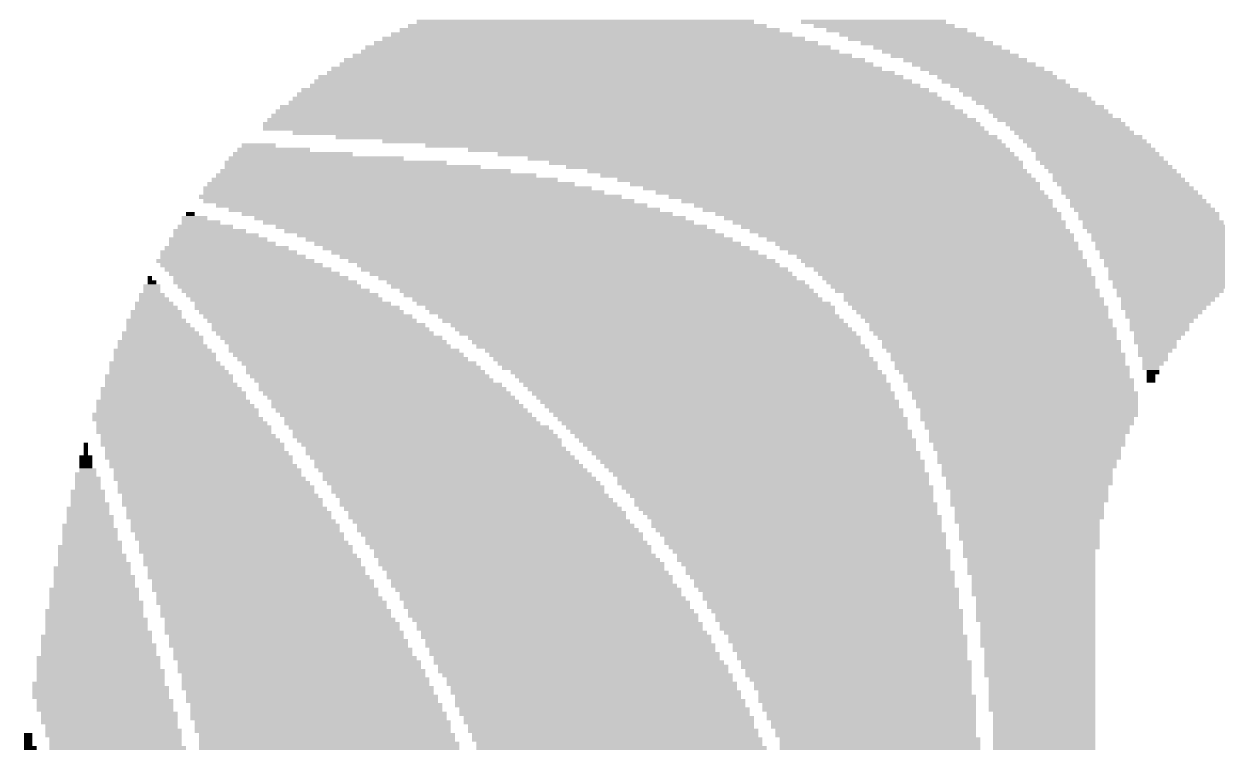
# Model space of a CAD drawing. Extents: x 0 to 158, y 0 to 111.
# Drawn here: x 114.22 to 121.21, y 20.97 to 25.22 of the extents above; entities that cross this region are included whole.
import ezdxf

# ---------------------------------------------------------------- set-up
doc = ezdxf.new("R2010")
doc.units = 0
doc.layers.add('21', color=53, linetype='CONTINUOUS')

# ---------------------------------------------------------------- blocks, each defined once
blk = doc.blocks.new('RECT')
blk.add_solid([(-0.5, -0.5), (0.5, -0.5), (-0.5, 0.5), (0.5, 0.5)])

msp = doc.modelspace()

# ---------------------------------------------------------------- block references
at = {"layer": '21', "yscale": 0.025}
for p, xscale in [((117.51, 25.23), 1.975), ((119.1975, 25.23), 0.85), ((117.5475, 25.155), 2.35), ((117.535, 25.18), 2.225), ((117.5225, 25.205), 2.1), ((119.26, 25.205), 0.825), ((119.335, 25.18), 0.825), ((119.3975, 25.155), 0.8), ((117.585, 25.08), 2.725), ((117.5725, 25.105), 2.6), ((117.56, 25.13), 2.475), ((119.4475, 25.13), 0.8), ((119.51, 25.105), 0.775), ((119.5725, 25.08), 0.75), ((117.6225, 25.005), 3.05), ((117.61, 25.03), 2.925), ((117.5975, 25.055), 2.8), ((119.6225, 25.055), 0.75), ((119.6725, 25.03), 0.75), ((119.735, 25.005), 0.725), ((117.635, 24.955), 3.225), ((117.635, 24.98), 3.125), ((119.785, 24.98), 0.725), ((119.835, 24.955), 0.725), ((117.6725, 24.88), 3.5), ((117.66, 24.905), 3.425), ((117.66, 24.93), 3.325), ((119.885, 24.93), 0.725), ((119.9225, 24.905), 0.7), ((119.96, 24.88), 0.725), ((117.6975, 24.805), 3.75), ((117.685, 24.83), 3.675), ((117.685, 24.855), 3.575), ((119.9975, 24.855), 0.7), ((120.0475, 24.83), 0.7), ((120.085, 24.805), 0.725), ((117.6975, 24.73), 3.95), ((117.71, 24.755), 3.875), ((117.6975, 24.78), 3.8), ((120.1225, 24.78), 0.7), ((120.1475, 24.755), 0.7), ((120.1975, 24.73), 0.7), ((117.7225, 24.655), 4.15), ((117.71, 24.68), 4.075), ((117.71, 24.705), 4.025), ((120.2225, 24.705), 0.7), ((120.2475, 24.68), 0.7), ((120.285, 24.655), 0.725), ((117.7225, 24.63), 4.2), ((117.735, 24.605), 4.225), ((120.3225, 24.63), 0.7), ((120.3475, 24.605), 0.7), ((117.835, 24.58), 4.075), ((117.985, 24.555), 3.875), ((118.135, 24.53), 3.625), ((120.3725, 24.58), 0.7), ((120.41, 24.555), 0.725), ((120.435, 24.53), 0.725), ((115.7975, 24.455), 0.7), ((115.685, 24.48), 0.425), ((115.5975, 24.505), 0.2), ((118.2725, 24.505), 3.4), ((118.41, 24.48), 3.175), ((118.51, 24.455), 3.025), ((120.46, 24.505), 0.725), ((120.485, 24.48), 0.725), ((120.51, 24.455), 0.725), ((116.0475, 24.405), 1.3), ((116.1475, 24.38), 1.5), ((115.935, 24.43), 1.025), ((118.61, 24.43), 2.875), ((118.685, 24.405), 2.775), ((118.735, 24.38), 2.675), ((120.5225, 24.43), 0.75), ((120.5475, 24.405), 0.75), ((120.5725, 24.38), 0.75), ((116.335, 24.305), 2.025), ((116.285, 24.33), 1.875), ((116.2225, 24.355), 1.7), ((118.81, 24.355), 2.575), ((118.86, 24.33), 2.525), ((118.9225, 24.305), 2.45), ((120.5975, 24.355), 0.75), ((120.6225, 24.33), 0.75), ((120.635, 24.305), 0.775), ((116.41, 24.255), 2.275), ((116.3725, 24.28), 2.15), ((118.9725, 24.28), 2.4), ((119.01, 24.255), 2.325), ((120.66, 24.28), 0.775), ((120.685, 24.255), 0.775), ((116.485, 24.205), 2.475), ((116.4475, 24.23), 2.35), ((116.535, 24.18), 2.525), ((119.06, 24.23), 2.275), ((119.11, 24.205), 2.225), ((119.16, 24.18), 2.175), ((120.6975, 24.23), 0.8), ((120.7225, 24.205), 0.8), ((120.7475, 24.18), 0.8), ((115.1975, 24.105), 0.05), ((116.61, 24.155), 2.525), ((116.685, 24.13), 2.525), ((116.76, 24.105), 2.525), ((119.1975, 24.155), 2.1), ((119.235, 24.13), 2.075), ((119.285, 24.105), 2.025), ((120.76, 24.155), 0.825), ((120.785, 24.13), 0.825), ((120.81, 24.105), 0.825), ((115.285, 24.03), 0.325), ((115.2225, 24.08), 0.15), ((115.26, 24.055), 0.225), ((116.835, 24.08), 2.525), ((116.885, 24.055), 2.525), ((116.96, 24.03), 2.525), ((119.31, 24.08), 1.975), ((119.3475, 24.055), 1.95), ((119.3725, 24.03), 1.9), ((120.81, 24.08), 0.825), ((120.835, 24.055), 0.825), ((120.8475, 24.03), 0.85), ((115.36, 23.955), 0.575), ((115.31, 24.005), 0.425), ((115.3475, 23.98), 0.5), ((117.01, 24.005), 2.525), ((117.0725, 23.98), 2.5), ((117.1225, 23.955), 2.5), ((119.41, 24.005), 1.875), ((119.4475, 23.98), 1.85), ((119.4725, 23.955), 1.8), ((120.8725, 24.005), 0.85), ((120.8975, 23.98), 0.85), ((120.8975, 23.955), 0.85), ((115.41, 23.905), 0.725), ((115.385, 23.93), 0.625), ((117.1725, 23.93), 2.5), ((117.2225, 23.905), 2.5), ((119.51, 23.93), 1.775), ((119.5225, 23.905), 1.75), ((120.9225, 23.93), 0.85), ((120.935, 23.905), 0.875), ((115.46, 23.83), 0.925), ((115.4225, 23.88), 0.8), ((115.4475, 23.855), 0.85), ((117.2725, 23.88), 2.5), ((117.3225, 23.855), 2.5), ((117.3725, 23.83), 2.5), ((119.56, 23.88), 1.725), ((119.585, 23.855), 1.675), ((119.61, 23.83), 1.675), ((120.96, 23.88), 0.875), ((120.96, 23.855), 0.875), ((120.985, 23.83), 0.875), ((115.4975, 23.805), 0.95), ((115.535, 23.78), 0.975), ((117.41, 23.805), 2.475), ((117.4475, 23.78), 2.5), ((117.485, 23.755), 2.475), ((119.6225, 23.805), 1.65), ((119.66, 23.78), 1.625), ((119.6725, 23.755), 1.6), ((120.9725, 23.805), 0.85), ((120.9725, 23.78), 0.8), ((120.96, 23.755), 0.775), ((114.9725, 23.68), 0.1), ((114.96, 23.73), 0.025), ((114.9725, 23.705), 0.05), ((115.61, 23.73), 1.025), ((115.635, 23.705), 1.075), ((115.66, 23.68), 1.075), ((117.5225, 23.73), 2.45), ((117.5725, 23.705), 2.45), ((117.5975, 23.68), 2.45), ((119.6975, 23.73), 1.6), ((119.71, 23.705), 1.575), ((119.7225, 23.68), 1.55), ((120.9475, 23.73), 0.75), ((120.9475, 23.705), 0.7), ((120.935, 23.68), 0.675), ((114.9725, 23.63), 0.15), ((114.9725, 23.655), 0.1), ((115.6975, 23.655), 1.1), ((115.735, 23.63), 1.125), ((117.635, 23.655), 2.425), ((117.66, 23.63), 2.425), ((119.7475, 23.655), 1.55), ((119.7725, 23.63), 1.5), ((120.935, 23.655), 0.625), ((120.9225, 23.63), 0.6), ((114.985, 23.58), 0.225), ((114.9975, 23.555), 0.25), ((114.985, 23.605), 0.175), ((115.76, 23.605), 1.125), ((115.7975, 23.58), 1.15), ((115.8225, 23.555), 1.2), ((117.6975, 23.605), 2.4), ((117.735, 23.58), 2.425), ((117.7725, 23.555), 2.4), ((119.785, 23.605), 1.525), ((119.7975, 23.58), 1.5), ((119.8225, 23.555), 1.5), ((120.9225, 23.605), 0.55), ((120.91, 23.58), 0.525), ((120.8975, 23.555), 0.5), ((114.9975, 23.48), 0.35), ((114.9975, 23.53), 0.3), ((114.9975, 23.505), 0.3), ((115.8475, 23.53), 1.2), ((115.885, 23.505), 1.225), ((115.91, 23.48), 1.225), ((117.785, 23.53), 2.375), ((117.8225, 23.505), 2.35), ((117.8475, 23.48), 2.35), ((119.835, 23.53), 1.475), ((119.8475, 23.505), 1.45), ((119.8725, 23.48), 1.45), ((120.8975, 23.53), 0.45), ((120.885, 23.505), 0.425), ((120.885, 23.48), 0.375), ((115.0225, 23.405), 0.45), ((115.01, 23.455), 0.375), ((115.0225, 23.43), 0.4), ((115.9475, 23.455), 1.25), ((115.96, 23.43), 1.275), ((115.985, 23.405), 1.275), ((117.885, 23.455), 2.325), ((117.91, 23.43), 2.325), ((117.935, 23.405), 2.325), ((119.885, 23.455), 1.425), ((119.8975, 23.43), 1.45), ((119.91, 23.405), 1.425), ((120.8725, 23.455), 0.35), ((120.8725, 23.43), 0.35), ((120.8725, 23.405), 0.3), ((115.0225, 23.355), 0.5), ((115.035, 23.33), 0.525), ((115.035, 23.38), 0.475), ((116.0225, 23.38), 1.3), ((116.0475, 23.355), 1.3), ((116.0725, 23.33), 1.3), ((117.9725, 23.38), 2.3), ((117.985, 23.355), 2.275), ((118.01, 23.33), 2.275), ((119.9225, 23.38), 1.4), ((119.9475, 23.355), 1.4), ((119.9475, 23.33), 1.4), ((120.86, 23.38), 0.275), ((120.8475, 23.355), 0.25), ((120.86, 23.33), 0.225), ((115.035, 23.305), 0.575), ((115.0475, 23.28), 0.6), ((116.0975, 23.305), 1.35), ((116.1225, 23.28), 1.35), ((118.0475, 23.305), 2.25), ((118.06, 23.28), 2.225), ((119.96, 23.305), 1.375), ((119.985, 23.28), 1.375), ((120.8475, 23.305), 0.2), ((120.835, 23.28), 0.175), ((115.0475, 23.23), 0.65), ((115.06, 23.205), 0.675), ((115.0475, 23.255), 0.6), ((116.1475, 23.255), 1.35), ((116.185, 23.23), 1.375), ((116.21, 23.205), 1.375), ((118.085, 23.255), 2.225), ((118.11, 23.23), 2.225), ((118.1225, 23.205), 2.2), ((119.985, 23.255), 1.375), ((119.9975, 23.23), 1.35), ((120.01, 23.205), 1.375), ((120.8475, 23.255), 0.15), ((120.835, 23.23), 0.125), ((120.8225, 23.205), 0.1), ((115.0725, 23.155), 0.75), ((115.0725, 23.13), 0.75), ((115.0725, 23.18), 0.7), ((116.2225, 23.18), 1.4), ((116.2475, 23.155), 1.4), ((116.2725, 23.13), 1.4), ((118.16, 23.18), 2.175), ((118.185, 23.155), 2.175), ((118.1975, 23.13), 2.15), ((120.0225, 23.18), 1.35), ((120.035, 23.155), 1.325), ((120.0475, 23.13), 1.35), ((120.835, 23.18), 0.075), ((120.8225, 23.155), 0.05), ((120.8225, 23.13), 0.05), ((115.085, 23.08), 0.825), ((115.0975, 23.055), 0.85), ((115.085, 23.105), 0.775), ((116.31, 23.105), 1.425), ((116.3225, 23.08), 1.45), ((116.3475, 23.055), 1.45), ((118.2225, 23.105), 2.15), ((118.235, 23.08), 2.125), ((118.26, 23.055), 2.125), ((120.06, 23.105), 1.325), ((120.06, 23.08), 1.325), ((120.085, 23.055), 1.325), ((115.0975, 23.005), 0.9), ((115.11, 22.98), 0.925), ((115.0975, 23.03), 0.85), ((116.3725, 23.03), 1.45), ((116.3975, 23.005), 1.45), ((116.41, 22.98), 1.475), ((118.2725, 23.03), 2.1), ((118.2975, 23.005), 2.1), ((118.31, 22.98), 2.075), ((120.085, 23.03), 1.325), ((120.0975, 23.005), 1.3), ((120.0975, 22.98), 1.3), ((115.11, 22.93), 0.975), ((115.1225, 22.955), 0.95), ((116.435, 22.955), 1.475), ((116.46, 22.93), 1.475), ((118.335, 22.955), 2.075), ((118.3475, 22.93), 2.05), ((120.11, 22.955), 1.275), ((120.11, 22.93), 1.275), ((115.16, 22.855), 1.025), ((116.485, 22.905), 1.475), ((116.4975, 22.88), 1.5), ((116.535, 22.855), 1.525), ((118.3725, 22.905), 2.05), ((118.385, 22.88), 2.025), ((118.3975, 22.855), 2), ((120.0975, 22.905), 1.25), ((120.11, 22.88), 1.225), ((120.0975, 22.855), 1.2), ((115.16, 22.83), 1.025), ((115.185, 22.805), 1.025), ((115.1975, 22.78), 1.05), ((116.56, 22.83), 1.525), ((116.5725, 22.805), 1.55), ((116.5975, 22.78), 1.55), ((118.4225, 22.83), 2), ((118.435, 22.805), 1.975), ((118.46, 22.78), 1.975), ((120.11, 22.83), 1.175), ((120.0975, 22.805), 1.15), ((120.0975, 22.78), 1.15), ((114.585, 22.755), 0.025), ((114.585, 22.73), 0.025), ((114.585, 22.705), 0.025), ((115.21, 22.755), 1.075), ((115.2225, 22.73), 1.05), ((115.235, 22.705), 1.075), ((116.61, 22.755), 1.525), ((116.635, 22.73), 1.525), ((116.6475, 22.705), 1.55), ((118.4725, 22.755), 1.95), ((118.485, 22.73), 1.925), ((118.51, 22.705), 1.925), ((120.11, 22.755), 1.125), ((120.0975, 22.73), 1.1), ((120.11, 22.705), 1.075), ((114.585, 22.68), 0.075), ((114.585, 22.655), 0.075), ((114.585, 22.63), 0.075), ((115.2475, 22.68), 1.1), ((115.26, 22.655), 1.075), ((115.2725, 22.63), 1.1), ((116.6725, 22.68), 1.55), ((116.6975, 22.655), 1.55), ((116.71, 22.63), 1.575), ((118.5225, 22.68), 1.9), ((118.5475, 22.655), 1.9), ((118.56, 22.63), 1.875), ((120.11, 22.68), 1.075), ((120.0975, 22.655), 1.05), ((120.11, 22.63), 1.025), ((114.585, 22.58), 0.125), ((114.5975, 22.605), 0.1), ((115.2975, 22.605), 1.1), ((115.2975, 22.58), 1.1), ((116.735, 22.605), 1.575), ((116.76, 22.58), 1.575), ((118.5725, 22.605), 1.85), ((118.5975, 22.58), 1.85), ((114.5975, 22.555), 0.15), ((114.5975, 22.53), 0.15), ((114.5975, 22.505), 0.15), ((115.31, 22.555), 1.125), ((115.335, 22.53), 1.125), ((115.3475, 22.505), 1.15), ((116.7725, 22.555), 1.6), ((116.7975, 22.53), 1.6), ((116.8225, 22.505), 1.6), ((118.61, 22.555), 1.825), ((118.61, 22.53), 1.825), ((118.635, 22.505), 1.825), ((120.11, 22.555), 0.975), ((120.11, 22.53), 0.975), ((120.0975, 22.505), 0.95), ((114.5975, 22.48), 0.2), ((114.5975, 22.455), 0.2), ((114.5975, 22.43), 0.2), ((115.3475, 22.48), 1.15), ((115.3725, 22.455), 1.15), ((115.385, 22.43), 1.175), ((116.8225, 22.48), 1.6), ((116.8475, 22.455), 1.6), ((116.8725, 22.43), 1.6), ((118.6475, 22.48), 1.8), ((118.66, 22.455), 1.775), ((118.6725, 22.43), 1.75), ((120.11, 22.48), 0.925), ((120.11, 22.455), 0.925), ((120.11, 22.43), 0.925), ((114.5975, 22.38), 0.25), ((114.5975, 22.355), 0.25), ((114.61, 22.405), 0.225), ((115.385, 22.405), 1.175), ((115.41, 22.38), 1.175), ((115.4225, 22.355), 1.2), ((116.885, 22.405), 1.625), ((116.91, 22.38), 1.625), ((116.935, 22.355), 1.625), ((118.685, 22.405), 1.775), ((118.6975, 22.38), 1.75), ((118.71, 22.355), 1.725), ((120.0975, 22.405), 0.9), ((120.11, 22.38), 0.875), ((120.11, 22.355), 0.875), ((114.5975, 22.28), 0.3), ((114.61, 22.33), 0.275), ((114.61, 22.305), 0.275), ((115.4225, 22.33), 1.2), ((115.4475, 22.305), 1.2), ((115.46, 22.28), 1.225), ((116.935, 22.33), 1.625), ((116.96, 22.305), 1.625), ((116.985, 22.28), 1.625), ((118.735, 22.33), 1.725), ((118.7475, 22.305), 1.7), ((118.7475, 22.28), 1.7), ((120.11, 22.33), 0.875), ((120.0975, 22.305), 0.85), ((120.11, 22.28), 0.825), ((114.61, 22.255), 0.325), ((114.61, 22.23), 0.325), ((115.46, 22.255), 1.225), ((115.485, 22.23), 1.225), ((116.9975, 22.255), 1.65), ((117.0225, 22.23), 1.65), ((118.76, 22.255), 1.675), ((118.785, 22.23), 1.675), ((120.11, 22.255), 0.825), ((120.11, 22.23), 0.825), ((114.61, 22.155), 0.375), ((114.61, 22.205), 0.325), ((114.6225, 22.18), 0.35), ((115.485, 22.205), 1.225), ((115.51, 22.18), 1.225), ((115.5225, 22.155), 1.25), ((117.035, 22.205), 1.625), ((117.0475, 22.18), 1.65), ((117.0725, 22.155), 1.65), ((118.7975, 22.205), 1.65), ((118.7975, 22.18), 1.65), ((118.81, 22.155), 1.625), ((120.11, 22.205), 0.825), ((120.1225, 22.18), 0.8), ((120.1225, 22.155), 0.8), ((114.61, 22.13), 0.375), ((114.6225, 22.105), 0.4), ((114.6225, 22.08), 0.4), ((115.5225, 22.13), 1.25), ((115.5475, 22.105), 1.25), ((115.56, 22.08), 1.275), ((117.085, 22.13), 1.625), ((117.0975, 22.105), 1.65), ((117.1225, 22.08), 1.65), ((118.835, 22.13), 1.625), ((118.8475, 22.105), 1.6), ((118.8475, 22.08), 1.6), ((120.11, 22.13), 0.775), ((120.11, 22.105), 0.775), ((120.1225, 22.08), 0.75), ((114.6225, 22.03), 0.45), ((114.6225, 22.005), 0.45), ((114.635, 22.055), 0.425), ((115.56, 22.055), 1.275), ((115.585, 22.03), 1.275), ((115.585, 22.005), 1.275), ((117.135, 22.055), 1.675), ((117.1475, 22.03), 1.65), ((117.1725, 22.005), 1.65), ((118.86, 22.055), 1.575), ((118.8725, 22.03), 1.55), ((118.885, 22.005), 1.575), ((120.1225, 22.055), 0.75), ((120.1225, 22.03), 0.75), ((120.1225, 22.005), 0.75), ((114.635, 21.98), 0.475), ((114.635, 21.955), 0.475), ((114.635, 21.93), 0.475), ((115.5975, 21.98), 1.3), ((115.6225, 21.955), 1.3), ((115.6225, 21.93), 1.3), ((117.185, 21.98), 1.675), ((117.1975, 21.955), 1.65), ((117.21, 21.93), 1.675), ((118.8975, 21.98), 1.55), ((118.91, 21.955), 1.525), ((118.91, 21.93), 1.525), ((120.135, 21.98), 0.725), ((120.135, 21.955), 0.725), ((120.135, 21.93), 0.725), ((114.635, 21.905), 0.525), ((114.635, 21.88), 0.525), ((115.635, 21.905), 1.325), ((115.6475, 21.88), 1.3), ((117.235, 21.905), 1.675), ((117.2475, 21.88), 1.65), ((118.935, 21.905), 1.525), ((118.9475, 21.88), 1.5), ((120.135, 21.905), 0.725), ((120.135, 21.88), 0.725), ((114.635, 21.855), 0.525), ((114.6475, 21.83), 0.55), ((114.6475, 21.805), 0.55), ((115.66, 21.855), 1.325), ((115.6725, 21.83), 1.35), ((115.685, 21.805), 1.325), ((117.26, 21.855), 1.675), ((117.285, 21.83), 1.675), ((117.285, 21.805), 1.675), ((118.9475, 21.855), 1.5), ((118.96, 21.83), 1.475), ((118.96, 21.805), 1.475), ((120.1475, 21.855), 0.7), ((120.1475, 21.83), 0.7), ((120.1475, 21.805), 0.7), ((114.635, 21.78), 0.575), ((114.635, 21.755), 0.575), ((114.6475, 21.73), 0.6), ((115.6975, 21.78), 1.35), ((115.6975, 21.755), 1.35), ((115.7225, 21.73), 1.35), ((117.31, 21.78), 1.675), ((117.3225, 21.755), 1.7), ((117.335, 21.73), 1.675), ((118.985, 21.78), 1.475), ((118.9975, 21.755), 1.45), ((118.9975, 21.73), 1.45), ((120.1475, 21.78), 0.7), ((120.1475, 21.755), 0.7), ((120.1475, 21.73), 0.7), ((114.6475, 21.705), 0.6), ((114.6475, 21.68), 0.6), ((114.66, 21.655), 0.625), ((115.735, 21.705), 1.375), ((115.735, 21.68), 1.375), ((115.7475, 21.655), 1.4), ((117.36, 21.705), 1.675), ((117.36, 21.68), 1.675), ((117.385, 21.655), 1.675), ((119.01, 21.705), 1.425), ((119.01, 21.68), 1.425), ((119.0225, 21.655), 1.4), ((120.16, 21.705), 0.675), ((120.16, 21.68), 0.675), ((120.16, 21.655), 0.675), ((114.6475, 21.63), 0.65), ((114.6475, 21.605), 0.65), ((114.66, 21.58), 0.675), ((115.76, 21.63), 1.375), ((115.7725, 21.605), 1.4), ((115.7725, 21.58), 1.4), ((117.3975, 21.63), 1.7), ((117.41, 21.605), 1.675), ((117.4225, 21.58), 1.7), ((119.0475, 21.63), 1.4), ((119.0475, 21.605), 1.4), ((119.06, 21.58), 1.375), ((120.16, 21.63), 0.675), ((120.16, 21.605), 0.675), ((120.16, 21.58), 0.675), ((114.66, 21.555), 0.675), ((114.66, 21.53), 0.675), ((115.7975, 21.555), 1.4), ((115.7975, 21.53), 1.4), ((117.435, 21.555), 1.675), ((117.4475, 21.53), 1.7), ((119.06, 21.555), 1.375), ((119.0725, 21.53), 1.35), ((120.1725, 21.555), 0.65), ((120.1725, 21.53), 0.65), ((114.66, 21.505), 0.725), ((114.66, 21.48), 0.725), ((114.66, 21.455), 0.725), ((115.81, 21.505), 1.425), ((115.835, 21.48), 1.425), ((115.835, 21.455), 1.425), ((117.46, 21.505), 1.675), ((117.4725, 21.48), 1.7), ((117.4975, 21.455), 1.7), ((119.0725, 21.505), 1.35), ((119.0975, 21.48), 1.35), ((119.0975, 21.455), 1.35), ((120.1725, 21.505), 0.65), ((120.1725, 21.48), 0.65), ((120.1725, 21.455), 0.65), ((114.6725, 21.43), 0.75), ((114.6725, 21.405), 0.75), ((114.6725, 21.38), 0.75), ((115.8475, 21.43), 1.45), ((115.86, 21.405), 1.425), ((115.8725, 21.38), 1.45), ((117.4975, 21.43), 1.7), ((117.5225, 21.405), 1.7), ((117.535, 21.38), 1.675), ((119.11, 21.43), 1.325), ((119.11, 21.405), 1.325), ((119.1225, 21.38), 1.3), ((120.1725, 21.43), 0.65), ((120.1725, 21.405), 0.65), ((120.185, 21.38), 0.625), ((114.66, 21.355), 0.775), ((114.6725, 21.33), 0.8), ((114.6725, 21.305), 0.8), ((115.8725, 21.355), 1.45), ((115.885, 21.33), 1.475), ((115.8975, 21.305), 1.45), ((117.5475, 21.355), 1.7), ((117.56, 21.33), 1.675), ((117.5725, 21.305), 1.7), ((119.135, 21.355), 1.275), ((119.135, 21.33), 1.275), ((119.1475, 21.305), 1.25), ((120.185, 21.355), 0.625), ((120.185, 21.33), 0.625), ((120.185, 21.305), 0.625), ((114.6725, 21.28), 0.8), ((114.6975, 21.255), 0.8), ((114.6975, 21.23), 0.8), ((115.91, 21.28), 1.475), ((115.91, 21.255), 1.475), ((115.935, 21.23), 1.475), ((117.585, 21.28), 1.675), ((117.5975, 21.255), 1.7), ((117.5975, 21.23), 1.7), ((119.16, 21.28), 1.275), ((119.16, 21.255), 1.275), ((119.1725, 21.23), 1.25), ((120.185, 21.28), 0.625), ((120.185, 21.255), 0.625), ((120.185, 21.23), 0.625), ((114.6975, 21.205), 0.8), ((114.7225, 21.18), 0.8), ((115.935, 21.205), 1.475), ((115.9475, 21.18), 1.5), ((117.6225, 21.205), 1.7), ((117.6225, 21.18), 1.7), ((119.1725, 21.205), 1.25), ((119.185, 21.18), 1.225), ((120.185, 21.205), 0.625), ((120.1975, 21.18), 0.6), ((114.7225, 21.155), 0.8), ((114.7225, 21.13), 0.8), ((114.735, 21.105), 0.775), ((115.9475, 21.155), 1.5), ((115.9725, 21.13), 1.5), ((115.9725, 21.105), 1.5), ((117.6475, 21.155), 1.7), ((117.6475, 21.13), 1.7), ((117.66, 21.105), 1.675), ((119.185, 21.155), 1.225), ((119.1975, 21.13), 1.2), ((119.1975, 21.105), 1.2), ((120.1975, 21.155), 0.6), ((120.1975, 21.13), 0.6), ((120.1975, 21.105), 0.6), ((114.2475, 21.055), 0.05), ((114.2475, 21.03), 0.05), ((114.7475, 21.08), 0.8), ((114.7475, 21.055), 0.8), ((114.76, 21.03), 0.775), ((115.9725, 21.08), 1.5), ((115.9975, 21.055), 1.5), ((115.9975, 21.03), 1.5), ((117.6725, 21.08), 1.7), ((117.685, 21.055), 1.675), ((117.6975, 21.03), 1.7), ((119.21, 21.08), 1.175), ((119.21, 21.055), 1.175), ((119.235, 21.03), 1.175), ((120.1975, 21.08), 0.6), ((120.1975, 21.055), 0.6), ((120.1975, 21.03), 0.6), ((114.2475, 21.005), 0.05), ((114.26, 20.98), 0.075), ((114.76, 21.005), 0.775), ((114.7725, 20.98), 0.8), ((116.01, 21.005), 1.525), ((116.01, 20.98), 1.525), ((117.71, 21.005), 1.675), ((117.7225, 20.98), 1.7), ((119.235, 21.005), 1.175), ((119.235, 20.98), 1.175), ((120.1975, 21.005), 0.6), ((120.1975, 20.98), 0.6)]:
    msp.add_blockref('RECT', p, dxfattribs=dict(at, xscale=xscale))
for p in [(115.5725, 23.755), (115.1225, 22.905), (115.1475, 22.88), (120.0975, 22.605), (120.0975, 22.58)]:
    msp.add_blockref('RECT', p, dxfattribs=at)

doc.saveas('drawing.dxf')
